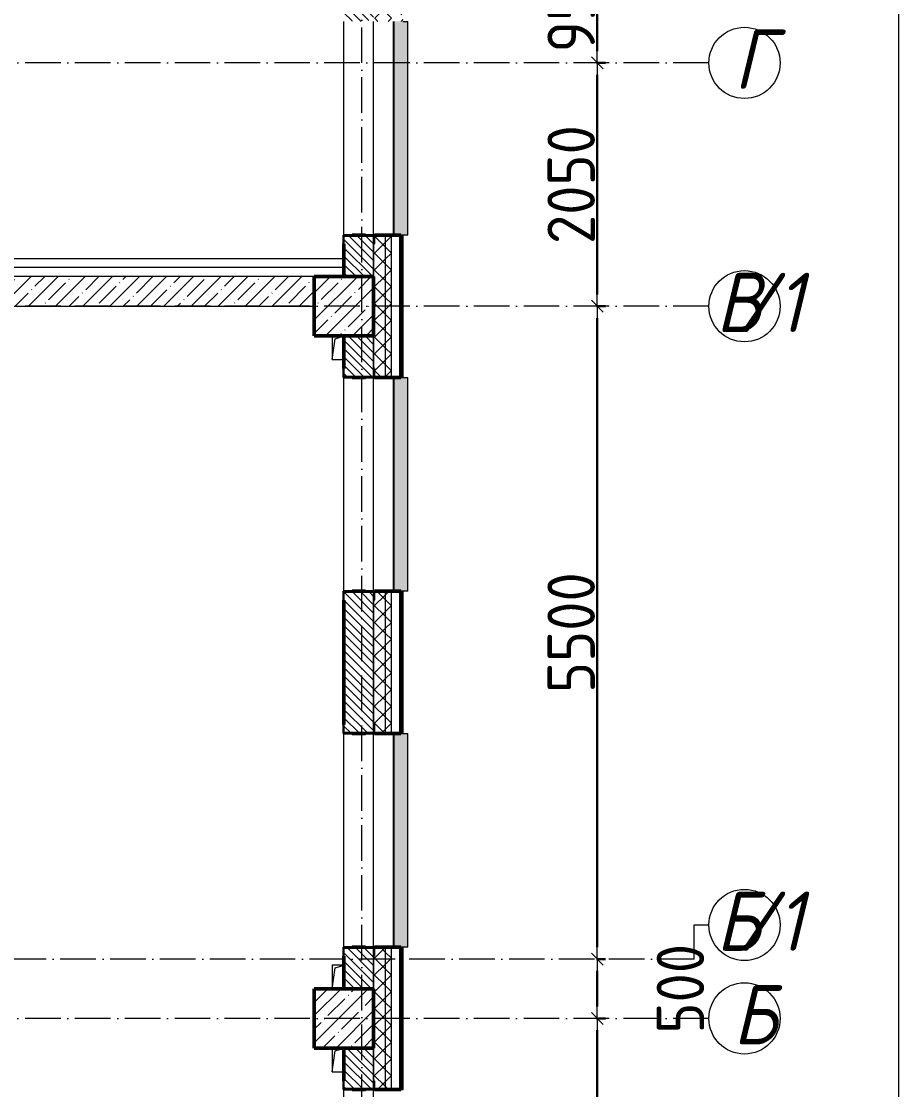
# Model space of a CAD drawing. Header units: millimetres. Extents: x -213536 to 1564669, y -45299 to 942238.
# Drawn here: x 82690 to 90082, y 459747 to 468747 of the extents above; entities that cross this region are included whole.
import ezdxf

# ---------------------------------------------------------------- set-up
doc = ezdxf.new("R2010")
doc.units = ezdxf.units.MM
doc.linetypes.add('50_200_ШТРИХ_1Т_ш5_п1_п1_', pattern=[700, 500, -100, 0, -100])
for name, color, linetype, lineweight in [('3.1) ЖБ окна 1.2 м', 102, 'Continuous', 30), ('A-____-____-DIMS', 7, 'Continuous', 9), ('A-DETL-____-OTLN-4', 7, 'Continuous', 18), ('A-GENM-____-MCUT', 7, 'Continuous', 25), ('A-GENM-____-OTLN', 7, 'Continuous', 9), ('A-GENM-____-OTLN-1', 7, 'Continuous', 25), ('A-GLAZ-____-OTLN', 7, 'Continuous', 9), ('A-WALL-____-MCUT-1', 7, 'Continuous', 9), ('A-WALL-____-MCUT-2', 7, 'Continuous', 50), ('A-WALL-____-MCUT-3', 7, 'Continuous', 9), ('A-WALL-____-OTLN', 7, 'Continuous', 9), ('A-WALL-____-PATT-1', 7, 'Continuous', 9), ('A-WALL-FNSH-MCUT-1', 7, 'Continuous', 9), ('S-COLS-____-MCUT', 7, 'Continuous', 50), ('S-COLS-____-OTLN', 7, 'Continuous', 9), ('S-GRID-____-IDEN', 7, 'Continuous', 9), ('S-GRID-____-OTLN', 7, 'Continuous', 9), ('S-GRID-____-OTLN-1', 7, '50_200_ШТРИХ_1Т_ш5_п1_п1_', 9)]:
    doc.layers.add(name, color=color, linetype=linetype, lineweight=lineweight)
doc.layers.add('A-GLAZ-____-OTLN-1', color=7, linetype='Continuous', lineweight=9, true_color=0xc0c0c0)
doc.styles.add('ISOCPEUR_I', font='isocpeui.ttf', dxfattribs={"width": 0.9, "height": 2.5})
doc.styles.add('СПДС', font='isocpeur.ttf', dxfattribs={"width": 0.9})
doc.dimstyles.new('Размера А3', dxfattribs={"dimtxt": 200, "dimasz": 100, "dimexe": 70, "dimexo": 100, "dimgap": 20, "dimtad": 1, "dimdec": 0, "dimrnd": 10, "dimzin": 0, "dimdsep": 46, "dimtxsty": 'СПДС', "dimblk": 'ARROWHEAD_6', "dimcen": 1, "dimclrd": 256, "dimclre": 256, "dimclrt": 256, "dimazin": 0, "dimtfac": 1, "dimtdec": 0, "dimtmove": 2, "dimatfit": 3, "dimfxl": 1, "dimtolj": 1, "dimtzin": 0, "dimarcsym": 0})
pattern_1 = [(135, (-15591.663, 459015.94), (-35.35534, -35.35534), [])]
pattern_2 = [(45, (-15591.66, 459015.94), (-70.71068, 70.71068), []), (135, (-15591.66, 459015.94), (-70.71068, -70.71068), [])]

# ---------------------------------------------------------------- blocks, each defined once
blk = doc.blocks.new('BSC_Колонна _Прямоугольная - 500х500-V22-АР1_План отверстий 2 этажа в осях 1-64_А-ГГ')
at = {"layer": 'S-COLS-____-OTLN'}
h = blk.add_hatch(dxfattribs=at)
h.set_pattern_fill('FP_51', color=256, style=0, pattern_type=2)
h.set_pattern_definition([(45, (-101000, -7331.04), (-114.04925, 114.04925), []), (45, (-100885.95, -7331.04), (-114.04925, 114.04925), [201.613, -40.323, 3.353, -36.97])])
h.paths.add_polyline_path([(-250, -250), (250, -250), (250, 250), (-250, 250)], flags=0)
at = {"layer": 'S-COLS-____-MCUT'}
for p, q in [((250, 250), (-250, 250)), ((-250, 250), (-250, -250)), ((250, -250), (250, 250)), ((-250, -250), (250, -250))]:
    blk.add_line(p, q, dxfattribs=at)
blk = doc.blocks.new('BSC_Колонна _Прямоугольная - 500х500-V77-АР1_План отверстий 2 этажа в осях 1-64_А-ГГ')
at = {"layer": 'S-COLS-____-OTLN'}
h = blk.add_hatch(dxfattribs=at)
h.set_pattern_fill('FP_106', color=256, style=0, pattern_type=2)
h.set_pattern_definition([(45, (-101000, -1331.04), (-114.04925, 114.04925), []), (45, (-100885.95, -1331.04), (-114.04925, 114.04925), [201.613, -40.323, 3.353, -36.97])])
h.paths.add_polyline_path([(-250, -250), (250, -250), (250, 250), (-250, 250)], flags=0)
at = {"layer": 'S-COLS-____-MCUT'}
for p, q in [((250, 250), (-250, 250)), ((-250, 250), (-250, -250)), ((250, -250), (250, 250)), ((-250, -250), (250, -250))]:
    blk.add_line(p, q, dxfattribs=at)
blk = doc.blocks.new('Фахверк_СКБ_Уголок - 250_2700-27497298-АР1_План отверстий 2 этажа в осях 1-64_А-ГГ')
at = {"layer": 'A-GENM-____-MCUT'}
for p, q in [((200, 181), (125, 181)), ((125, 181), (125, 106)), ((200, 175), (200, 181)), ((125, 106), (131, 106)), ((131, 106), (131, 175)), ((131, 175), (200, 175)), ((131, -6), (125, -6)), ((125, -6), (125, -81)), ((125, -81), (200, -81)), ((131, -75), (131, -6)), ((200, -75), (131, -75)), ((200, -81), (200, -75))]:
    blk.add_line(p, q, dxfattribs=at)
blk = doc.blocks.new('AR_Отверстие прямоугольное _в плите_ - AR_Отверстие прямоугольное _в плите_-V163-АР1_План отверстий 2 этажа в осях 1-64_А-ГГ')
at = {"layer": 'A-GENM-____-OTLN'}
for p, q in [((-50, 99.4), (-50, -100)), ((-25, 75), (48.3, 99.4)), ((-50, -100), (-25, 75)), ((-50, -100), (50, -100))]:
    blk.add_line(p, q, dxfattribs=at)
blk = doc.blocks.new('AR_Отверстие прямоугольное _в плите_ - AR_Отверстие прямоугольное _в плите_-V164-АР1_План отверстий 2 этажа в осях 1-64_А-ГГ')
at = {"layer": 'A-GENM-____-OTLN'}
for p, q in [((-50, 100), (-50, -100)), ((-25, 75), (50, 100)), ((-50, -100), (-25, 75)), ((-50, -100), (50, -100))]:
    blk.add_line(p, q, dxfattribs=at)
blk = doc.blocks.new('AR_Отверстие прямоугольное _в плите_ - AR_Отверстие прямоугольное _в плите_-V167-АР1_План отверстий 2 этажа в осях 1-64_А-ГГ')
at = {"layer": 'A-GENM-____-OTLN'}
for p, q in [((50, 100), (-50, 100)), ((-50, 100), (-50, -100)), ((-25, 75), (50, 100)), ((-50, -100), (-25, 75))]:
    blk.add_line(p, q, dxfattribs=at)
blk = doc.blocks.new('Отлив_СКБ - Отлив витража_120_НВФ-V194-АР1_План отверстий 2 этажа в осях 1-64_А-ГГ')
at = {"layer": 'A-GLAZ-____-OTLN-1'}
for points in [[(1800, -2), (1800, 0), (0, 0), (0, -2), (1544.5, -2)], [(1544.5, -120), (1800, -120), (1800, -2), (0, -2), (0, -120)]]:
    blk.add_hatch(color=256, dxfattribs=at).paths.add_polyline_path(points, flags=0)
at = {"layer": 'A-GLAZ-____-OTLN'}
for p, q in [((0, 0), (1800, 0)), ((1800, -2), (0, -2)), ((0, -120), (0, -83)), ((1800, -83), (1800, -120)), ((0, -120), (1800, -120))]:
    blk.add_line(p, q, dxfattribs=at)
blk = doc.blocks.new('Ось сетки - Круг_Ø6_00__ISO-2_5_0_9K_-25732049-АР1_План отверстий 2 этажа в осях 1-64_А-ГГ')
at = {"layer": 'S-GRID-____-IDEN'}
blk.add_circle((0, 0), 3, dxfattribs=at)
blk = doc.blocks.new('ARROWHEAD_6')
at = {"color": 0, "linetype": 'Continuous'}
for p, q in [((0, 0), (-1, 0)), ((-0.5, -0.5), (0.5, 0.5))]:
    blk.add_line(p, q, dxfattribs=at)
blk = doc.blocks.new('*D5625')
at = {"layer": 'A-____-____-DIMS', "lineweight": -2, "transparency": 16777216}
for p, q in [((87536.5, 460347), (87612.6, 460347)), ((87542.6, 457297), (87542.6, 460247)), ((87536.5, 457197), (87612.6, 457197))]:
    blk.add_line(p, q, dxfattribs=at)
at = {"layer": 'Defpoints', "color": 0, "lineweight": 30, "transparency": 16777216}
for p in [(87436.5, 460347), (87542.6, 460347), (87436.5, 457197)]:
    blk.add_point(p, dxfattribs=at)
at = {"layer": 'A-____-____-DIMS', "lineweight": -2, "transparency": 16777216, "xscale": 100, "yscale": 100, "zscale": 100}
for p, rotation in [((87542.6, 460347), 90), ((87542.6, 457197), 270)]:
    blk.add_blockref('ARROWHEAD_6', p, dxfattribs=dict(at, rotation=rotation))
at = {"layer": 'A-____-____-DIMS', "transparency": 16777216, "insert": (87322.6, 458772), "char_height": 400, "attachment_point": 5, "rotation": 90, "style": 'СПДС'}
blk.add_mtext('\\A1;3150', dxfattribs=at)
blk = doc.blocks.new('*D5626')
at = {"layer": 'A-____-____-DIMS', "lineweight": -2, "transparency": 16777216}
for p, q in [((87536.5, 460847), (87612.6, 460847)), ((87542.6, 460447), (87542.6, 460747)), ((87536.5, 460347), (87612.6, 460347))]:
    blk.add_line(p, q, dxfattribs=at)
at = {"layer": 'Defpoints', "color": 0, "lineweight": 30, "transparency": 16777216}
for p in [(87436.5, 460847), (87542.6, 460847), (87436.5, 460347)]:
    blk.add_point(p, dxfattribs=at)
at = {"layer": 'A-____-____-DIMS', "lineweight": -2, "transparency": 16777216, "xscale": 100, "yscale": 100, "zscale": 100}
for p, rotation in [((87542.6, 460847), 90), ((87542.6, 460347), 270)]:
    blk.add_blockref('ARROWHEAD_6', p, dxfattribs=dict(at, rotation=rotation))
at = {"layer": 'A-____-____-DIMS', "transparency": 16777216, "insert": (88242.6, 460597), "char_height": 400, "attachment_point": 5, "rotation": 90, "style": 'СПДС'}
blk.add_mtext('\\A1;500', dxfattribs=at)
blk = doc.blocks.new('*D5627')
at = {"layer": 'A-____-____-DIMS', "lineweight": -2, "transparency": 16777216}
for p, q in [((87536.5, 466347), (87612.6, 466347)), ((87542.6, 460947), (87542.6, 466247)), ((87536.5, 460847), (87612.6, 460847))]:
    blk.add_line(p, q, dxfattribs=at)
at = {"layer": 'Defpoints', "color": 0, "lineweight": 30, "transparency": 16777216}
for p in [(87436.5, 466347), (87542.6, 466347), (87436.5, 460847)]:
    blk.add_point(p, dxfattribs=at)
at = {"layer": 'A-____-____-DIMS', "lineweight": -2, "transparency": 16777216, "xscale": 100, "yscale": 100, "zscale": 100}
for p, rotation in [((87542.6, 466347), 90), ((87542.6, 460847), 270)]:
    blk.add_blockref('ARROWHEAD_6', p, dxfattribs=dict(at, rotation=rotation))
at = {"layer": 'A-____-____-DIMS', "transparency": 16777216, "insert": (87322.6, 463597), "char_height": 400, "attachment_point": 5, "rotation": 90, "style": 'СПДС'}
blk.add_mtext('\\A1;5500', dxfattribs=at)
blk = doc.blocks.new('*D5628')
at = {"layer": 'A-____-____-DIMS', "lineweight": -2, "transparency": 16777216}
for p, q in [((87536.5, 468397), (87612.6, 468397)), ((87542.6, 466447), (87542.6, 468297)), ((87536.5, 466347), (87612.6, 466347))]:
    blk.add_line(p, q, dxfattribs=at)
at = {"layer": 'Defpoints', "color": 0, "lineweight": 30, "transparency": 16777216}
for p in [(87436.5, 468397), (87542.6, 468397), (87436.5, 466347)]:
    blk.add_point(p, dxfattribs=at)
at = {"layer": 'A-____-____-DIMS', "lineweight": -2, "transparency": 16777216, "xscale": 100, "yscale": 100, "zscale": 100}
for p, rotation in [((87542.6, 468397), 90), ((87542.6, 466347), 270)]:
    blk.add_blockref('ARROWHEAD_6', p, dxfattribs=dict(at, rotation=rotation))
at = {"layer": 'A-____-____-DIMS', "transparency": 16777216, "insert": (87322.6, 467372), "char_height": 400, "attachment_point": 5, "rotation": 90, "style": 'СПДС'}
blk.add_mtext('\\A1;2050', dxfattribs=at)
blk = doc.blocks.new('*D5629')
at = {"layer": 'A-____-____-DIMS', "lineweight": -2, "transparency": 16777216}
for p, q in [((87536.5, 469347), (87612.6, 469347)), ((87542.6, 468497), (87542.6, 469247)), ((87536.5, 468397), (87612.6, 468397))]:
    blk.add_line(p, q, dxfattribs=at)
at = {"layer": 'Defpoints', "color": 0, "lineweight": 30, "transparency": 16777216}
for p in [(87436.5, 469347), (87542.6, 469347), (87436.5, 468397)]:
    blk.add_point(p, dxfattribs=at)
at = {"layer": 'A-____-____-DIMS', "lineweight": -2, "transparency": 16777216, "xscale": 100, "yscale": 100, "zscale": 100}
for p, rotation in [((87542.6, 469347), 90), ((87542.6, 468397), 270)]:
    blk.add_blockref('ARROWHEAD_6', p, dxfattribs=dict(at, rotation=rotation))
at = {"layer": 'A-____-____-DIMS', "transparency": 16777216, "insert": (87322.6, 468872), "char_height": 400, "attachment_point": 5, "rotation": 90, "style": 'СПДС'}
blk.add_mtext('\\A1;950', dxfattribs=at)
blk = doc.blocks.new('2этаж')
at = {"layer": 'S-GRID-____-OTLN-1', "color": 251, "ltscale": 0.6, "true_color": 0x636466}
for p, q in [((85558.3, 454533.3), (85558.3, 508896.9)), ((88482.7, 468397), (-20037.2, 468397)), ((88482.7, 466347), (77429.6, 466347)), ((88359, 460847), (-20260.4, 460847)), ((88482.7, 460347), (77429.6, 460347))]:
    blk.add_line(p, q, dxfattribs=at)
at = {"layer": 'S-GRID-____-IDEN', "char_height": 500, "attachment_point": 1, "style": 'ISOCPEUR_I'}
for s, insert, width in [('\\fISOCPEUR|b0|i1|c204|p34|;\\W.9;Г', (88694.3, 468678.9), 202.025), ('\\fISOCPEUR|b0|i1|c204|p34|;\\W.9;В', (88542.7, 466628.9), 223.671), ('/1', (88727.2, 466628.9), 346.329), ('\\fISOCPEUR|b0|i1|c204|p34|;\\W.9;Б', (88542.7, 461416.3), 223.671), ('/1', (88727.2, 461416.3), 346.329), ('\\fISOCPEUR|b0|i1|c204|p34|;\\W.9;Б', (88685.3, 460628.9), 223.671)]:
    blk.add_mtext(s, dxfattribs=dict(at, insert=insert, width=width))
at = {"layer": 'A-____-____-DIMS'}
for base, p1, p2, picture, middle in [((87542.6, 469347), (87436.5, 468397), (87436.5, 469347), '*D5629', (87322.6, 468872)), ((87542.6, 468397), (87436.5, 466347), (87436.5, 468397), '*D5628', (87322.6, 467372)), ((87542.6, 466347), (87436.5, 460847), (87436.5, 466347), '*D5627', (87322.6, 463597)), ((87542.6, 460847), (87436.5, 460347), (87436.5, 460847), '*D5626', (88242.6, 460597)), ((87542.6, 460347), (87436.5, 457197), (87436.5, 460347), '*D5625', (87322.6, 458772))]:
    dim = blk.add_linear_dim(base=base, p1=p1, p2=p2, angle=90, dimstyle='Размера А3', override={"dimtxt": 400}, dxfattribs=at)
    dim.commit()
    dim.dimension.update_dxf_attribs({"geometry": picture, "text_midpoint": middle})

msp = doc.modelspace()

# ---------------------------------------------------------------- hatches: boundary and pattern name
at = {"layer": 'A-WALL-____-PATT-1'}
h = msp.add_hatch(dxfattribs=at)
h.set_pattern_fill('FP_1', color=256, style=0, pattern_type=2)
h.set_pattern_definition(pattern_2)
h.paths.add_polyline_path([(85758.3, 456997), (85758.3, 457947), (85664.3, 457947), (85664.3, 457872), (85658.3, 457872), (85658.3, 456997)], flags=0)
h.paths.add_polyline_path([(85664.3, 459747), (85758.3, 459747), (85758.3, 460947), (85664.3, 460947), (85664.3, 460872), (85658.3, 460872), (85658.3, 459822), (85664.3, 459822), (85664.3, 459751.8)], flags=0)
h.paths.add_polyline_path([(85664.3, 462747), (85758.3, 462747), (85758.3, 463947), (85664.3, 463947), (85664.3, 463872), (85658.3, 463872), (85658.3, 462822), (85664.3, 462822), (85664.3, 462753)], flags=0)
h.paths.add_polyline_path([(85758.3, 465747), (85758.3, 466947), (85664.3, 466947), (85664.3, 466872), (85658.3, 466872), (85658.3, 465822), (85664.3, 465822), (85664.3, 465747)], flags=0)
h.paths.add_polyline_path([(85758.3, 468747), (85758.3, 469947), (85664.3, 469947), (85664.3, 469872), (85658.3, 469872), (85658.3, 468822), (85664.3, 468822), (85664.3, 468747)], flags=0)
h.paths.add_polyline_path([(85758.3, 471747), (85758.3, 472947), (85664.3, 472947), (85664.3, 472872), (85658.3, 472872), (85658.3, 471822), (85664.3, 471822), (85664.3, 471747)], flags=0)
h.paths.add_polyline_path([(85664.3, 474747), (85758.3, 474747), (85758.3, 475947), (85664.3, 475947), (85664.3, 475872), (85658.3, 475872), (85658.3, 474822), (85664.3, 474822), (85664.3, 474753)], flags=0)
h.paths.add_polyline_path([(85664.3, 477747), (85758.3, 477747), (85758.3, 478947), (85664.3, 478947), (85664.3, 478872), (85658.3, 478872), (85658.3, 477822), (85664.3, 477822), (85664.3, 477753)], flags=0)
h.paths.add_polyline_path([(85758.3, 483747), (85758.3, 484947), (85664.3, 484947), (85664.3, 484872), (85658.3, 484872), (85658.3, 483822), (85664.3, 483822), (85664.3, 483747)], flags=0)
h.paths.add_polyline_path([(85664.3, 486747), (85758.3, 486747), (85758.3, 487947), (85664.3, 487947), (85664.3, 487872), (85658.3, 487872), (85658.3, 486822), (85664.3, 486822), (85664.3, 486753)], flags=0)
h.paths.add_polyline_path([(85664.3, 489747), (85758.3, 489747), (85758.3, 490947), (85664.3, 490947), (85664.3, 490872), (85658.3, 490872), (85658.3, 489822), (85664.3, 489822), (85664.3, 489753)], flags=0)
h.paths.add_polyline_path([(85758.3, 492747), (85758.3, 493947), (85664.3, 493947), (85664.3, 493872), (85658.3, 493872), (85658.3, 492822), (85664.3, 492822), (85664.3, 492747)], flags=0)
h.paths.add_polyline_path([(85664.3, 495747), (85758.3, 495747), (85758.3, 496947), (85664.3, 496947), (85664.3, 496872), (85658.3, 496872), (85658.3, 495822), (85664.3, 495822), (85664.3, 495753)], flags=0)
h.paths.add_polyline_path([(85758.3, 498747), (85758.3, 499947), (85664.3, 499947), (85664.3, 499872), (85658.3, 499872), (85658.3, 498822), (85664.3, 498822), (85664.3, 498747)], flags=0)
h.paths.add_polyline_path([(85664.3, 504747), (85758.3, 504747), (85758.3, 505812), (85658.3, 505812), (85658.3, 504822), (85664.3, 504822), (85664.3, 504753)], flags=0)
h = msp.add_hatch(dxfattribs=at)
h.set_pattern_fill('FP_1', color=256, style=0, pattern_type=2)
h.set_pattern_definition(pattern_2)
h.paths.add_polyline_path([(85758.3, 456947), (85808.3, 456947), (85808.3, 457947), (85758.3, 457947), (85758.3, 456997)], flags=0)
h.paths.add_polyline_path([(85758.3, 459747), (85808.3, 459747), (85808.3, 460947), (85758.3, 460947), (85758.3, 459751.8)], flags=0)
h.paths.add_polyline_path([(85808.3, 462747), (85808.3, 463947), (85758.3, 463947), (85758.3, 462747)], flags=0)
h.paths.add_polyline_path([(85758.3, 465747), (85808.3, 465747), (85808.3, 466947), (85758.3, 466947), (85758.3, 465771.8)], flags=0)
h.paths.add_polyline_path([(85758.3, 468747), (85808.3, 468747), (85808.3, 469947), (85758.3, 469947), (85758.3, 469211.8)], flags=0)
h.paths.add_polyline_path([(85808.3, 471747), (85808.3, 472947), (85758.3, 472947), (85758.3, 471747)], flags=0)
h.paths.add_polyline_path([(85758.3, 474747), (85808.3, 474747), (85808.3, 475947), (85758.3, 475947), (85758.3, 475231.7)], flags=0)
h.paths.add_polyline_path([(85758.3, 477747), (85808.3, 477747), (85808.3, 478947), (85758.3, 478947), (85758.3, 478671.7)], flags=0)
h.paths.add_polyline_path([(85808.3, 483747), (85808.3, 484947), (85758.3, 484947), (85758.3, 483747)], flags=0)
h.paths.add_polyline_path([(85808.3, 486747), (85808.3, 487947), (85758.3, 487947), (85758.3, 486747)], flags=0)
h.paths.add_polyline_path([(85808.3, 489747), (85808.3, 490947), (85758.3, 490947), (85758.3, 489747)], flags=0)
h.paths.add_polyline_path([(85808.3, 492747), (85808.3, 493947), (85758.3, 493947), (85758.3, 492747)], flags=0)
h.paths.add_polyline_path([(85758.3, 495747), (85808.3, 495747), (85808.3, 496947), (85758.3, 496947), (85758.3, 495871.6)], flags=0)
h.paths.add_polyline_path([(85808.3, 498747), (85808.3, 499947), (85758.3, 499947), (85758.3, 498747)], flags=0)
h.paths.add_polyline_path([(85758.3, 504747), (85808.3, 504747), (85808.3, 505812), (85758.3, 505812), (85758.3, 505331.5)], flags=0)
h = msp.add_hatch(dxfattribs=at)
h.set_pattern_fill('FP_3', color=256, style=0, pattern_type=2)
h.set_pattern_definition([(45, (-15591.66, 459015.94), (-85.53659, 85.53659), []), (45, (-15534.64, 459015.94), (-85.53659, 85.53659), [])])
h.paths.add_polyline_path([(85888.3, 456847), (85908.3, 456847), (85908.3, 457947), (85888.3, 457947), (85888.3, 456867)], flags=0)
h.paths.add_polyline_path([(85908.3, 459747), (85908.3, 460947), (85888.3, 460947), (85888.3, 459747)], flags=0)
h.paths.add_polyline_path([(85908.3, 462747), (85908.3, 463947), (85888.3, 463947), (85888.3, 462747)], flags=0)
h.paths.add_polyline_path([(85908.3, 465747), (85908.3, 466947), (85888.3, 466947), (85888.3, 465747)], flags=0)
h.paths.add_polyline_path([(85888.3, 468747), (85908.3, 468747), (85908.3, 469947), (85888.3, 469947), (85888.3, 469211.8)], flags=0)
h.paths.add_polyline_path([(85888.3, 471747), (85908.3, 471747), (85908.3, 472947), (85888.3, 472947), (85888.3, 471791.8)], flags=0)
h.paths.add_polyline_path([(85888.3, 474747), (85908.3, 474747), (85908.3, 475947), (85888.3, 475947), (85888.3, 475231.7)], flags=0)
h.paths.add_polyline_path([(85888.3, 477747), (85908.3, 477747), (85908.3, 478947), (85888.3, 478947), (85888.3, 478671.7)], flags=0)
h.paths.add_polyline_path([(85908.3, 483747), (85908.3, 484947), (85888.3, 484947), (85888.3, 483747)], flags=0)
h.paths.add_polyline_path([(85888.3, 486747), (85908.3, 486747), (85908.3, 487947), (85888.3, 487947), (85888.3, 487271.7)], flags=0)
h.paths.add_polyline_path([(85888.3, 489747), (85908.3, 489747), (85908.3, 490947), (85888.3, 490947), (85888.3, 490711.6)], flags=0)
h.paths.add_polyline_path([(85888.3, 492747), (85908.3, 492747), (85908.3, 493947), (85888.3, 493947), (85888.3, 493291.6)], flags=0)
h.paths.add_polyline_path([(85908.3, 495747), (85908.3, 496947), (85888.3, 496947), (85888.3, 495747)], flags=0)
h.paths.add_polyline_path([(85888.3, 498747), (85908.3, 498747), (85908.3, 499947), (85888.3, 499947), (85888.3, 499311.6)], flags=0)
h.paths.add_polyline_path([(85908.3, 504747), (85908.3, 505812), (85888.3, 505812), (85888.3, 504747)], flags=0)
h = msp.add_hatch(dxfattribs=at)
h.set_pattern_fill('FP_6', color=256, style=0, pattern_type=2)
h.set_pattern_definition(pattern_1)
h.paths.add_polyline_path([(85408.3, 466597), (85658.3, 466597), (85658.3, 466941), (85589.3, 466941), (85589.3, 466947), (85477.3, 466947), (85477.3, 466941), (85408.3, 466941), (85408.3, 466631.8)], flags=0)
h.paths.add_polyline_path([(85589.3, 468747), (85589.3, 468753), (85658.3, 468753), (85658.3, 469097), (85408.3, 469097), (85408.3, 468753), (85477.3, 468753), (85477.3, 468747)], flags=0)
h = msp.add_hatch(dxfattribs=at)
h.set_pattern_fill('FP_25', color=256, style=0, pattern_type=2)
h.set_pattern_definition([(45, (-15591.66, 459015.94), (-114.04925, 114.04925), []), (45, (-15477.61, 459015.94), (-114.04925, 114.04925), [201.612, -40.322, 3.353, -36.97])])
h.paths.add_polyline_path([(85158.3, 466347), (85158.3, 466597), (78158.3, 466597), (78158.3, 466347), (85140.1, 466347)], flags=0)
h = msp.add_hatch(dxfattribs=at)
h.set_pattern_fill('FP_6', color=256, style=0, pattern_type=2)
h.set_pattern_definition(pattern_1)
h.paths.add_polyline_path([(85408.3, 460597), (85658.3, 460597), (85658.3, 460941), (85589.3, 460941), (85589.3, 460947), (85477.3, 460947), (85477.3, 460941), (85408.3, 460941), (85408.3, 460611.8)], flags=0)
h.paths.add_polyline_path([(85589.3, 462747), (85589.3, 462753), (85658.3, 462753), (85658.3, 463941), (85589.3, 463941), (85589.3, 463947), (85477.3, 463947), (85477.3, 463941), (85408.3, 463941), (85408.3, 462753), (85477.3, 462753), (85477.3, 462747)], flags=0)
h.paths.add_polyline_path([(85589.3, 465747), (85589.3, 465753), (85658.3, 465753), (85658.3, 466097), (85408.3, 466097), (85408.3, 465753), (85477.3, 465753), (85477.3, 465747)], flags=0)
h = msp.add_hatch(dxfattribs=at)
h.set_pattern_fill('FP_6', color=256, style=0, pattern_type=2)
h.set_pattern_definition(pattern_1)
h.paths.add_polyline_path([(85658.3, 457597), (85658.3, 457941), (85589.3, 457941), (85589.3, 457947), (85477.3, 457947), (85477.3, 457941), (85408.3, 457941), (85408.3, 457597), (85589.3, 457597)], flags=0)
h.paths.add_polyline_path([(85589.3, 459747), (85589.3, 459753), (85658.3, 459753), (85658.3, 460097), (85408.3, 460097), (85408.3, 459753), (85477.3, 459751.8), (85477.3, 459747)], flags=0)

# ---------------------------------------------------------------- linework, layer by layer
at = {"color": 1, "lineweight": 0}
msp.add_lwpolyline([(-23154.5, 551818.7), (90081.5, 551818.7), (90081.5, 452990.7), (-23154.5, 452990.7)], close=True, dxfattribs=at)
at = {"layer": 'A-DETL-____-OTLN-4'}
for p, q in [((85408.3, 466747), (77858.3, 466747)), ((85408.3, 466672), (77858.3, 466672))]:
    msp.add_line(p, q, dxfattribs=at)
at = {"layer": 'A-WALL-____-MCUT-1'}
for p, q in [((85158.3, 466597), (78158.3, 466597)), ((78158.3, 466347), (85158.3, 466347))]:
    msp.add_line(p, q, dxfattribs=at)
at = {"layer": 'A-WALL-____-MCUT-2'}
for p, q in [((85589.3, 466947), (85477.3, 466947)), ((85888.3, 466947), (85664.3, 466947)), ((85888.3, 465747), (85888.3, 466947)), ((85408.3, 466872), (85408.3, 466597)), ((85408.3, 466097), (85408.3, 465822)), ((85477.3, 465747), (85589.3, 465747)), ((85664.3, 465747), (85888.3, 465747)), ((85408.3, 463872), (85408.3, 462822)), ((85589.3, 463947), (85477.3, 463947)), ((85888.3, 463947), (85664.3, 463947)), ((85888.3, 462747), (85888.3, 463947)), ((85477.3, 462747), (85589.3, 462747)), ((85664.3, 462747), (85888.3, 462747)), ((85589.3, 460947), (85477.3, 460947)), ((85888.3, 460947), (85664.3, 460947)), ((85888.3, 459747), (85888.3, 460947)), ((85408.3, 460872), (85408.3, 460597)), ((85408.3, 460097), (85408.3, 459822)), ((85477.3, 459747), (85589.3, 459747)), ((85664.3, 459747), (85888.3, 459747))]:
    msp.add_line(p, q, dxfattribs=at)
at = {"layer": 'A-WALL-____-MCUT-3'}
for p, q in [((85758.3, 465747), (85758.3, 466947)), ((85808.3, 465747), (85808.3, 466947)), ((85658.3, 466597), (85658.3, 466872)), ((85658.3, 466872), (85658.3, 466597)), ((85658.3, 465822), (85658.3, 466097)), ((85658.3, 466097), (85658.3, 465822)), ((85658.3, 462822), (85658.3, 463872)), ((85658.3, 463872), (85658.3, 462822)), ((85758.3, 462747), (85758.3, 463947)), ((85808.3, 462747), (85808.3, 463947)), ((85758.3, 459747), (85758.3, 460947)), ((85808.3, 459747), (85808.3, 460947)), ((85658.3, 460597), (85658.3, 460872)), ((85658.3, 460872), (85658.3, 460597)), ((85658.3, 459822), (85658.3, 460097)), ((85658.3, 460097), (85658.3, 459822))]:
    msp.add_line(p, q, dxfattribs=at)
at = {"layer": 'A-WALL-____-OTLN'}
for p, q in [((85408.3, 466947), (85408.3, 468747)), ((85658.3, 466947), (85658.3, 468747)), ((85408.3, 463947), (85408.3, 465747)), ((85658.3, 463947), (85658.3, 465747)), ((85408.3, 460947), (85408.3, 462747)), ((85658.3, 460947), (85658.3, 462747)), ((85408.3, 457947), (85408.3, 459747)), ((85658.3, 457947), (85658.3, 459747))]:
    msp.add_line(p, q, dxfattribs=at)
at = {"layer": 'A-WALL-FNSH-MCUT-1'}
for p, q in [((85908.3, 466947), (85888.3, 466947)), ((85888.3, 466947), (85888.3, 465747)), ((85908.3, 465747), (85908.3, 466947)), ((85888.3, 465747), (85908.3, 465747)), ((85908.3, 463947), (85888.3, 463947)), ((85888.3, 463947), (85888.3, 462747)), ((85908.3, 462747), (85908.3, 463947)), ((85888.3, 462747), (85908.3, 462747)), ((85908.3, 460947), (85888.3, 460947)), ((85888.3, 460947), (85888.3, 459747)), ((85908.3, 459747), (85908.3, 460947)), ((85888.3, 459747), (85908.3, 459747))]:
    msp.add_line(p, q, dxfattribs=at)
at = {"layer": 'S-GRID-____-OTLN'}
for p, q in [((88359, 461134.4), (88482.7, 461134.4)), ((88359, 460847), (88359, 461134.4))]:
    msp.add_line(p, q, dxfattribs=at)

# ---------------------------------------------------------------- block references
at = {"layer": '3.1) ЖБ окна 1.2 м'}
msp.add_blockref('2этаж', (0, 0), dxfattribs=at)
at = {"layer": 'A-GENM-____-OTLN'}
for name, p in [('AR_Отверстие прямоугольное _в плите_ - AR_Отверстие прямоугольное _в плите_-V164-АР1_План отверстий 2 этажа в осях 1-64_А-ГГ', (85358.3, 465997)), ('AR_Отверстие прямоугольное _в плите_ - AR_Отверстие прямоугольное _в плите_-V167-АР1_План отверстий 2 этажа в осях 1-64_А-ГГ', (85358.3, 460697)), ('AR_Отверстие прямоугольное _в плите_ - AR_Отверстие прямоугольное _в плите_-V163-АР1_План отверстий 2 этажа в осях 1-64_А-ГГ', (85358.3, 459997.6))]:
    msp.add_blockref(name, p, dxfattribs=at)
at = {"layer": 'A-GENM-____-OTLN-1'}
for p, rotation in [((85483.3, 467072), 269.9999999999999), ((85583.3, 465622), 89.9999999999999), ((85483.3, 464072), 269.9999999999999), ((85583.3, 462622), 89.9999999999999), ((85483.3, 461072), 269.9999999999999), ((85583.3, 459622), 89.9999999999999)]:
    msp.add_blockref('Фахверк_СКБ_Уголок - 250_2700-27497298-АР1_План отверстий 2 этажа в осях 1-64_А-ГГ', p, dxfattribs=dict(at, rotation=rotation))
at = {"layer": 'A-GLAZ-____-OTLN', "rotation": 90}
for p in [(85825.3, 466947), (85825.3, 463947), (85825.3, 460947)]:
    msp.add_blockref('Отлив_СКБ - Отлив витража_120_НВФ-V194-АР1_План отверстий 2 этажа в осях 1-64_А-ГГ', p, dxfattribs=at)
at = {"layer": 'S-COLS-____-OTLN'}
for name, p in [('BSC_Колонна _Прямоугольная - 500х500-V22-АР1_План отверстий 2 этажа в осях 1-64_А-ГГ', (85408.3, 466347)), ('BSC_Колонна _Прямоугольная - 500х500-V77-АР1_План отверстий 2 этажа в осях 1-64_А-ГГ', (85408.3, 460347))]:
    msp.add_blockref(name, p, dxfattribs=at)
at = {"layer": 'S-GRID-____-IDEN', "xscale": 99.99999999999993, "yscale": 99.99999999999993, "zscale": 99.99999999999993, "rotation": 89.99999999999982}
for p in [(88782.7, 468397), (88782.7, 466347), (88782.7, 461134.4), (88782.7, 460347)]:
    msp.add_blockref('Ось сетки - Круг_Ø6_00__ISO-2_5_0_9K_-25732049-АР1_План отверстий 2 этажа в осях 1-64_А-ГГ', p, dxfattribs=at)

doc.saveas('drawing.dxf')
